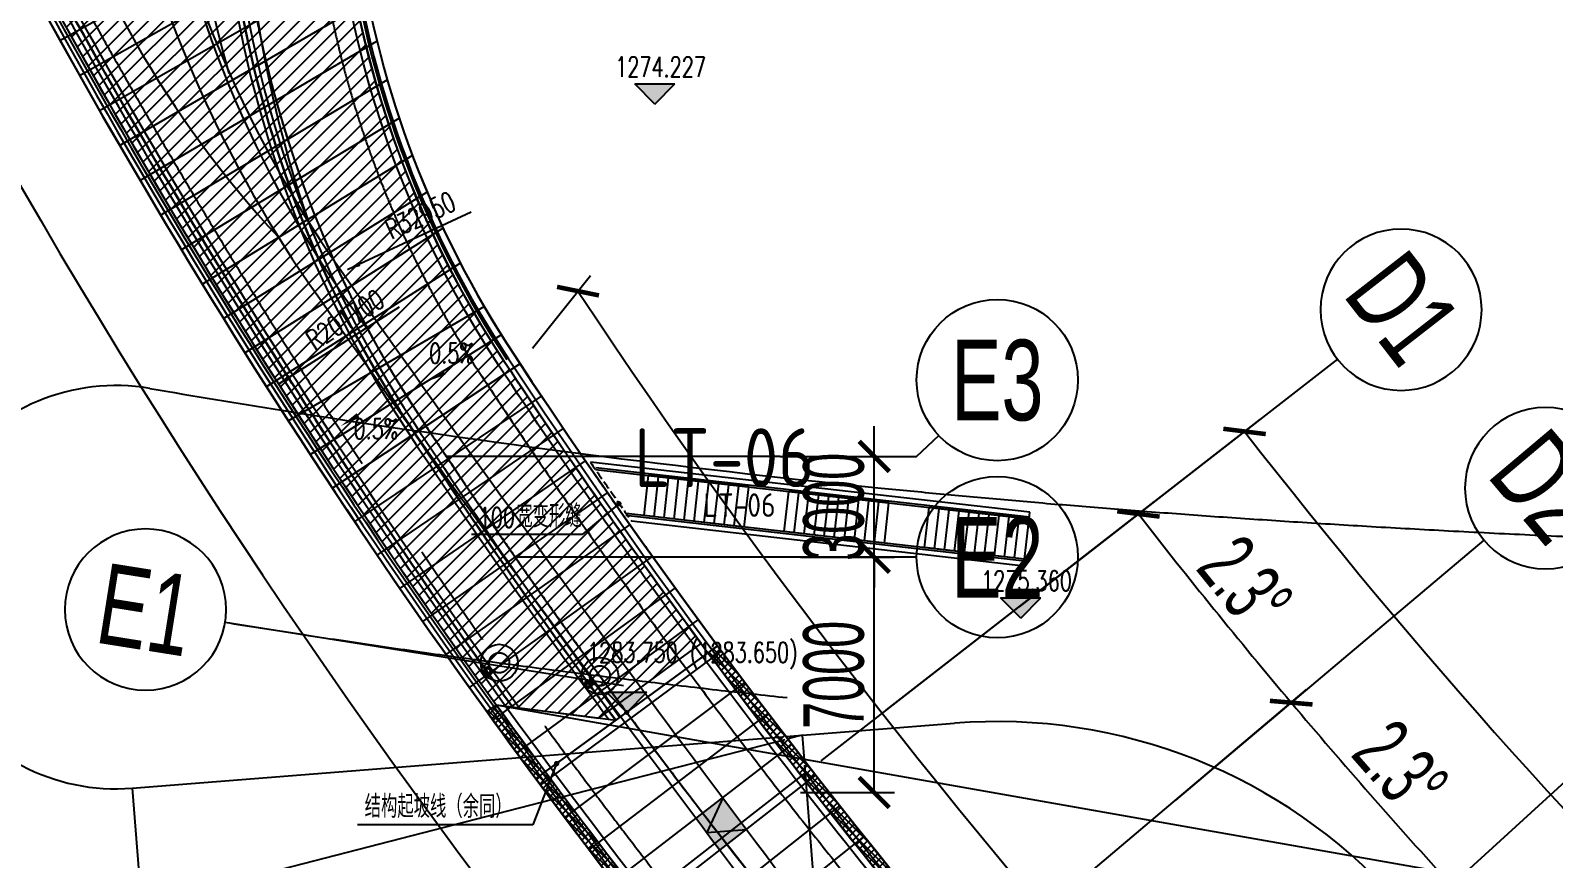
# Model space of a CAD drawing. Extents: x 1962160 to 37842216, y -162679 to 2997677.
# Drawn here: x 37436229 to 37481552, y 2634284 to 2658923 of the extents above; entities that cross this region are included whole.
import ezdxf
from ezdxf.enums import TextEntityAlignment as Align

# ---------------------------------------------------------------- set-up
doc = ezdxf.new("R2010")
doc.units = 0
doc.header["$LTSCALE"] = 1000
for name, pattern in [('__DASH', [0.35, 0.25, -0.1]), ('CENTER', [2, 1.25, -0.25, 0.25, -0.25]), ('CENTER2', [28.575000000000003, 19.05, -3.175, 3.175, -3.175]), ('DASH', [0.35, 0.25, -0.1])]:
    doc.linetypes.add(name, pattern=pattern)
doc.layers.get('0').update_dxf_attribs({"color": 8})
doc.layers.get('Defpoints').update_dxf_attribs({"color": 8})
for name, color, linetype in [('#幕墙线-平面', 8, 'Continuous'), ('#标注', 8, 'Continuous'), ('#轴线', 8, 'CENTER2'), ('A-AL-E', 8, 'Continuous'), ('A-COLS-PLAN-C', 8, 'DASH'), ('A-COLS-PLAN-S', 8, 'DASH'), ('A-DETL-ALUM', 8, 'Continuous'), ('A-DIMS', 8, 'Continuous'), ('A-DIMS-ELEV', 8, 'Continuous'), ('A-DIMS-LEAD', 8, 'Continuous'), ('A-DIMS-SYMB', 8, 'Continuous'), ('A-FLOR', 8, 'Continuous'), ('A-FLOR-OTLN', 8, 'Continuous'), ('A-FLOR-UNDR', 8, '__DASH'), ('A-GRID', 8, 'CENTER'), ('A-HATH', 8, 'Continuous'), ('A-NOTE', 8, 'Continuous'), ('A-ROOF-DRAN', 8, 'Continuous'), ('A-STRS', 8, 'Continuous'), ('A-STRS-HRAL', 8, 'Continuous'), ('A-TEXT-150', 8, 'Continuous'), ('A-TEXT-500', 8, 'Continuous'), ('DIM', 8, 'Continuous'), ('G-ACCS', 8, 'Continuous'), ('建-填充', 8, 'Continuous'), ('水-雨水-压力流-标识', 8, 'Continuous')]:
    doc.layers.add(name, color=color, linetype=linetype)
doc.layers.add('A-X-CHEK', color=8, linetype='Continuous', plot=False)
doc.styles.add('#文字', font='jrs.shx', dxfattribs={"width": 0.7, "bigfont": 'hztxt.shx'})
doc.styles.add('_TCH_DIM', font='SIMPLEX', dxfattribs={"bigfont": 'GBCBIG'})
doc.styles.add('JHZX', font='jrs.shx', dxfattribs={"width": 0.6, "bigfont": 'jhz.shx'})
doc.styles.get("Standard").update_dxf_attribs({"font": 'xd-hzs.shx', "bigfont": 'xd-hztxt.shx'})
doc.dimstyles.new('JZBZ-600', dxfattribs={"dimscale": 600, "dimtxt": 3, "dimasz": 1.5, "dimexe": 1, "dimexo": 1, "dimgap": 0.5, "dimtad": 1, "dimdec": 0, "dimdsep": 46, "dimtxsty": 'JHZX', "dimblk1": 'ARCHTICK', "dimblk2": 'ARCHTICK', "dimsah": 1, "dimcen": 0, "dimclrd": 1, "dimclre": 1, "dimclrt": 2, "dimadec": 1, "dimazin": 2, "dimtfac": 1, "dimtdec": 0, "dimtix": 1, "dimtmove": 0, "dimatfit": 3, "dimfxl": 1, "dimtolj": 1, "dimlwd": -1, "dimlwe": -1, "dimarcsym": 1})
pattern_1 = [(45, (0, 0), (-112.2532015133644, 112.2532015133644), []), (135, (0, 0), (-112.2532015133644, -112.2532015133644), [])]

# ---------------------------------------------------------------- blocks, each defined once
blk = doc.blocks.new('排水沟区域')
at = {"layer": 'A-HATH'}
h = blk.add_hatch(dxfattribs=at)
h.set_pattern_fill('ANSI37', color=256, scale=100)
h.set_pattern_definition(pattern_1)
edge = h.paths.add_edge_path()
edge.add_arc((35647972.51225632, 2918657.177441107), 195350.0000009695, 216.5258330476381, 220.0022186850761)
edge.add_line((35498330.59284097, 2793082.823156207), (35498062.48599789, 2792857.83711065))
edge.add_arc((35647972.51225704, 2918657.17744154), 195700.0000018018, 216.5138042580046, 220.0022186850375, ccw=False)
h = blk.add_hatch(dxfattribs=at)
h.set_pattern_fill('ANSI37', color=256, scale=100)
h.set_pattern_definition(pattern_1)
edge = h.paths.add_edge_path()
edge.add_line((35484404.84779896, 2800638.072443827), (35484121.01694839, 2800433.279747995))
edge.add_arc((35647972.51225895, 2918657.177443029), 202050.0000042375, 215.8116083774713, 219.4306154351863)
edge.add_arc((35490635.79310088, 2789278.482109671), 1649.999999657789, 5.205826536689585, 39.4306154372793, ccw=False)
edge.add_line((35492278.98714232, 2789428.192967838), (35492630.9626668, 2789417.400797555))
edge.add_arc((35490635.79310082, 2789278.482109651), 1999.999999718574, 3.982934323416552, 39.43061543657535)
edge.add_arc((35647972.51225632, 2918657.177440989), 201700.0000009136, 215.811608377437, 219.4306154352089, ccw=False)
blk.add_lwpolyline([(35490710.22516572, 2802179.44111603), (35490991.48117227, 2802387.755922942, 0.01516975732868924), (35498330.59284097, 2793082.823156207), (35498062.48599789, 2792857.83711065, -0.01516975732899742), (35490710.22516572, 2802179.44111603, -0.01522225494499239)], format="xyb", dxfattribs=at)
blk.add_lwpolyline([(35484404.84779896, 2800638.072443827), (35484121.01694839, 2800433.279747995, 0.01579220983298696), (35491910.24369756, 2790326.468595979, -0.1504538826405075), (35492278.98714232, 2789428.192967838), (35492630.9626668, 2789417.400797555, 0.1559149773482503), (35492180.58170298, 2790548.768759788, -0.01579220983323465)], format="xyb", close=True, dxfattribs=at)
blk = doc.blocks.new('A$C58e34137')
at = {"layer": 'A-X-CHEK'}
blk.add_blockref('排水沟区域', (-35647972.51433039, -2918657.17947907), dxfattribs=at)
blk = doc.blocks.new('雨水立管')
for radius in [80, 50]:
    blk.add_circle((-3.725290298461914e-09, 2.328306436538696e-10), radius)
blk = doc.blocks.new('雨水')
at = {"layer": 'A-DIMS-SYMB'}
for points in [[(35483334.2028153, 2810774.045023934, 0, 0, 0), (35482324.05038754, 2810248.843747421, 0, 160, 0), (35482856.39728966, 2810525.623038204, 0, 0, 0)], [(35480959.08614103, 2809643.000802627, 0, 0, 0), (35479781.72342928, 2808933.562524787, 0, 160, 0), (35480295.63658033, 2809243.228914928, 0, 0, 0)]]:
    blk.add_lwpolyline(points, format="xyseb", dxfattribs=at)
at = {"layer": 'A-ROOF-DRAN'}
blk.add_line((35486026.45477364, 2798758.368163409), (35490549.5074477, 2802060.404083503), dxfattribs=at)
for points in [[(35482139.23624986, 2809199.356480845, 0.01350441693226604), (35488290.5135103, 2800405.964860123)], [(35488287.98037557, 2800409.385586798, 0.02070540028391991), (35498616.06719779, 2787606.262450525)]]:
    blk.add_lwpolyline(points, format="xyb", dxfattribs=at)
for centre, radius, start, end in [((35506969.27619101, 2831625.12920915), 33000, 108.0000000000272, 216.9245112726238), ((35509847.66485273, 2827488.232454263), 33200, 76.53463923747408, 213.4267024988171)]:
    blk.add_arc(centre, radius, start, end, dxfattribs=at)
at = {"xscale": 1.5, "yscale": 1.5, "zscale": 1.5}
for p in [(35484152.49094659, 2801641.182728971), (35487149.39170348, 2801248.922637485)]:
    blk.add_blockref('雨水立管', p, dxfattribs=at)
at = {"layer": 'A-DIMS-SYMB', "style": '_TCH_DIM', "width": 0.7058823529411765}
for p in [(35482408.59573647, 2810797.213496844), (35480158.01962329, 2808545.636500136)]:
    blk.add_text('0.5%', height=595, dxfattribs=at).set_placement(p)
blk = doc.blocks.new('1100')
at = {"layer": 'A-DETL-ALUM', "ltscale": 0.3}
blk.add_circle((35572079.41488183, 2737404.62498665), 550, dxfattribs=at)
blk = doc.blocks.new('_YZHK')
blk.add_circle((0, 0), 0.5)
blk = doc.blocks.new('ASDFASD')
at = {"layer": 'A-COLS-PLAN-C', "ltscale": 0.3, "xscale": 600, "yscale": 600, "zscale": 600}
for p in [(35484494.25733318, 2801885.305110148), (35487488.61282959, 2801496.569619292)]:
    blk.add_blockref('_YZHK', p, dxfattribs=at)
blk = doc.blocks.new('DIAN')
at = {"layer": 'A-FLOR-OTLN'}
h = blk.add_hatch(color=256, dxfattribs=at)
h.dxf.hatch_style = 1
edge = h.paths.add_edge_path()
edge.add_arc((35536772.41172721, 2753987.120531246), 50, 0, 360)
blk.add_circle((35536772.41172721, 2753987.120531246), 50, dxfattribs=at)
blk = doc.blocks.new('降板')
at = {"layer": 'A-HATH'}
h = blk.add_hatch(dxfattribs=at)
h.set_pattern_fill('ANSI31', color=256, scale=200)
h.set_pattern_definition([(45, (0, 0), (-224.5064030267288, 224.5064030267288), [])])
edge = h.paths.add_edge_path()
edge.add_arc((36628891.34051237, 4084777.953718388), 29800.00044238431, 172.8407468132017, 208.0507308115972)
edge.add_arc((36780598.5169545, 4165614.470614891), 201700.0000002682, 208.0507305768263, 215.8116083780475)
edge.add_line((36617030.85249891, 4047595.365616364), (36620088.70977803, 4047196.818511148))
edge.add_line((36620088.70977803, 4047196.818511148), (36623129.32479676, 4049416.606944871))
edge.add_arc((36780598.51695876, 4165614.470611824), 195700.0000023418, 213.4267024973306, 216.4239333713174, ccw=False)
edge.add_arc((36642473.66955204, 4074445.525626983), 30199.99999999303, 158.2954344361871, 213.4267024981874, ccw=False)
edge.add_line((36614414.75576175, 4085614.11358198), (36599323.67329711, 4088491.857553641))
blk.add_lwpolyline([(36599323.67329518, 4088491.857553884, 0.1548527868516343), (36602591.89941212, 4070764.409406532, 0.03387616740716139), (36617030.85249891, 4047595.365616364), (36620088.70977803, 4047196.818511148), (36623129.32479676, 4049416.606944871, -0.01307863242460669), (36617269.01461806, 4057809.258928637, -0.2453055889970459), (36614414.75576175, 4085614.11358198), (36599323.67329711, 4088491.857553641)], format="xyb", dxfattribs=at)
blk = doc.blocks.new('总体道路0521')
at = {"layer": 'G-ACCS'}
for p, q in [((35647817.56422861, 2918538.209895219), (35647822.58124492, 2918538.606021239)), ((35647809.65492313, 2918537.585404188), (35647817.45988962, 2918538.201656979)), ((35647818.0457878, 2918538.247917447), (35647818.10404313, 2918537.510101861)), ((35647798.1078391, 2918536.673686915), (35647809.65492313, 2918537.585404188)), ((35647818.11562759, 2918537.363382313), (35647818.59676848, 2918531.269635406)), ((35647798.1078391, 2918536.673686915), (35647798.65881979, 2918529.695404874))]:
    blk.add_line(p, q, dxfattribs=at)
for points in [[(35647798.63519726, 2918548.56882502, 0.003188458968243201), (35647802.54871887, 2918547.920136254, 0.003188458968243201)], [(35647802.54871887, 2918547.920136254, 0.01384776017199515), (35647819.62849393, 2918545.68384348, 0.01370653913210635)], [(35647819.62849393, 2918545.68384348, 0.0006233337784407761), (35647820.40004996, 2918545.605454447, 0.0006945059030731603), (35647821.26571936, 2918545.519816014, 0.001388977601752441), (35647823.03423025, 2918545.35231802, 0.001388900101922755), (35647824.85618914, 2918545.189967152, 0.001388901395808542), (35647826.73683555, 2918545.032914492, 0.001388902971384168), (35647828.68226213, 2918544.881332566, 0.001388926215657913), (35647830.69974983, 2918544.735410068, 0.001388884759192806), (35647832.79793882, 2918544.595366677, 0.001388908530522438), (35647834.98761372, 2918544.461435487, 0.001388893017064301), (35647837.28202251, 2918544.333893224, 0.001388929600394151), (35647839.69818161, 2918544.213049875, 0.001388923513803079), (35647842.25811352, 2918544.09927775, 0.001388991977155094)]]:
    blk.add_lwpolyline(points, format="xyb", dxfattribs=at)
for points in [[(35647817.53544217, 2918538.116495955), (35647810.58650807, 2918536.327043458)], [(35647818.0457878, 2918538.247917445), (35647817.61937171, 2918538.138109046)], [(35647810.58650807, 2918536.327043458), (35647798.38332945, 2918533.184545894), (35647814.15242165, 2918531.69066848)]]:
    blk.add_lwpolyline(points, dxfattribs=at)
for centre, radius, start, end in [((35647797.6259153, 2918542.654311469), 6.0000100498471, 80.31613728791534, 274.6068017549376), ((35647823.84062935, 2918522.655662287), 15.99999999999998, 42.13966460835858, 94.51430063056246)]:
    blk.add_arc(centre, radius, start, end, dxfattribs=at)
blk = doc.blocks.new('lt-6')
at = {"layer": 'A-FLOR-UNDR'}
blk.add_arc((35814248.82790176, 2665940.85304244), 195250.000000004, 221.0752628628773, 221.7010824411308, dxfattribs=at)
at = {"layer": 'A-STRS'}
for p, q in [((35671825.04127245, 2537451.872180816), (35668825.04127245, 2537451.872180816)), ((35668825.04127245, 2536251.872180816), (35668825.04127245, 2537451.872180816)), ((35669125.04127245, 2536251.872180816), (35669125.04127245, 2537451.872180816)), ((35669425.04127245, 2536251.872180816), (35669425.04127245, 2537451.872180816)), ((35669725.04127245, 2536251.872180816), (35669725.04127245, 2537451.872180816)), ((35670025.04127245, 2536251.872180816), (35670025.04127245, 2537451.872180816)), ((35670325.04127245, 2536251.872180816), (35670325.04127245, 2537451.872180816)), ((35670625.04127245, 2536251.872180816), (35670625.04127245, 2537451.872180816)), ((35670925.04127245, 2536251.872180816), (35670925.04127245, 2537451.872180816)), ((35671225.04127245, 2536251.872180816), (35671225.04127245, 2537451.872180816)), ((35671525.04127245, 2536251.872180816), (35671525.04127245, 2537451.872180816)), ((35671825.04127245, 2536251.872180816), (35671825.04127245, 2537451.872180816)), ((35676025.04127245, 2537451.872180816), (35673025.04127245, 2537451.872180816)), ((35673025.04127245, 2536251.872180816), (35673025.04127245, 2537451.872180816)), ((35673325.04127245, 2536251.872180816), (35673325.04127245, 2537451.872180816)), ((35673625.04127245, 2536251.872180816), (35673625.04127245, 2537451.872180816)), ((35673925.04127245, 2536251.872180816), (35673925.04127245, 2537451.872180816)), ((35674225.04127245, 2536251.872180816), (35674225.04127245, 2537451.872180816)), ((35674525.04127245, 2536251.872180816), (35674525.04127245, 2537451.872180816)), ((35674825.04127245, 2536251.872180816), (35674825.04127245, 2537451.872180816)), ((35675125.04127245, 2536251.872180816), (35675125.04127245, 2537451.872180816)), ((35675425.04127245, 2536251.872180816), (35675425.04127245, 2537451.872180816)), ((35675725.04127245, 2536251.872180816), (35675725.04127245, 2537451.872180816)), ((35676025.04127245, 2536251.872180816), (35676025.04127245, 2537451.872180816)), ((35680225.04127245, 2537451.872180816), (35677225.04127245, 2537451.872180816)), ((35677225.04127245, 2536251.872180816), (35677225.04127245, 2537451.872180816)), ((35677525.04127245, 2536251.872180816), (35677525.04127245, 2537451.872180816)), ((35677825.04127245, 2536251.872180816), (35677825.04127245, 2537451.872180816)), ((35678125.04127245, 2536251.872180816), (35678125.04127245, 2537451.872180816)), ((35678425.04127245, 2536251.872180816), (35678425.04127245, 2537451.872180816)), ((35678725.04127245, 2536251.872180816), (35678725.04127245, 2537451.872180816)), ((35679025.04127245, 2536251.872180816), (35679025.04127245, 2537451.872180816)), ((35679325.04127245, 2536251.872180816), (35679325.04127245, 2537451.872180816)), ((35679625.04127245, 2536251.872180816), (35679625.04127245, 2537451.872180816)), ((35679925.04127245, 2536251.872180816), (35679925.04127245, 2537451.872180816)), ((35680225.04127245, 2536251.872180816), (35680225.04127245, 2537451.872180816)), ((35671825.04127245, 2536251.872180816), (35668825.04127245, 2536251.872180816)), ((35676025.04127245, 2536251.872180816), (35673025.04127245, 2536251.872180816)), ((35680225.04127245, 2536251.872180816), (35677225.04127245, 2536251.872180816))]:
    blk.add_line(p, q, dxfattribs=at)
at = {"layer": 'A-STRS-HRAL'}
for p, q in [((35680225.04127245, 2537651.872180816), (35667060.17382486, 2537651.872180816)), ((35680225.04127245, 2537451.872180816), (35680225.04127245, 2537651.872180816)), ((35667234.73233052, 2537511.872180816), (35680225.04127245, 2537511.872180816)), ((35667234.73233052, 2537451.872180816), (35680225.04127245, 2537451.872180816)), ((35680225.04127245, 2536251.872180816), (35668292.22221844, 2536251.872180816)), ((35680225.04127245, 2536191.872180816), (35668292.22221844, 2536191.872180816)), ((35668470.17668609, 2536051.872180816), (35680225.04127245, 2536051.872180816)), ((35680225.04127245, 2536051.872180816), (35680225.04127245, 2536251.872180816))]:
    blk.add_line(p, q, dxfattribs=at)
blk = doc.blocks.new('A$C06ac024f')
at = {"layer": 'A-DIMS-ELEV'}
for points in [[(-158848.1896931678, -100149.4297344181), (-159448.1896931678, -99549.42973441814), (-158248.1896931678, -99549.42973441814)], [(-147958.0834042952, -115442.6514127184), (-148558.0834042952, -114842.6514127184), (-147358.0834042952, -114842.6514127184)], [(-159684.5365642906, -118247.7861799886), (-160284.5365642906, -117647.7861799886), (-159084.5365642906, -117647.7861799886)]]:
    blk.add_hatch(color=256, dxfattribs=at).paths.add_polyline_path(points)
at = {"layer": 'A-AL-E'}
for p, q in [((-157261.4717862383, -116478.8377483845), (-156978.7807819546, -116272.4603484994)), ((-162390.2902419791, -120223.1104749958), (-162107.5996545926, -120016.7333794632))]:
    blk.add_line(p, q, dxfattribs=at)
for points in [[(-145263.1217250973, 24106.15416419134), (-128788.8085072264, 21349.10876776231, -0.4119685533025638), (-128130.8387795985, 20434.09126598388, 0.102544186368877), (-125697.0598185957, -32176.27177663473, -0.3957181001131074), (-131502.8284583241, -42727.85229196632), (-160977.691417493, -52304.81581118517, 0.4665771712174966), (-178183.1286895499, -94944.10588531752, 0.04969496342036155), (-155946.4140972048, -128235.4316719551, -0.410623370384824), (-156176.4888061658, -130754.8635806888), (-161774.198325269, -135474.2225056388)], [(-145287.8805330694, 23958.21160294581), (-128813.5673151985, 21201.16620651679, -0.4119685533058242), (-128278.9669114948, 20457.71448632097, 0.1025441863688749), (-125842.3743332029, -32213.46978524746, -0.3957181001131183), (-131549.1810074821, -42585.19381452212), (-161024.043966651, -52162.15733374096, 0.4665771712174694), (-178315.5084250644, -95014.64385824368, 0.04969496342035992), (-156062.2732423842, -128330.703170726, -0.4106233703844309), (-156273.1750589237, -130640.1824203911), (-161870.8845780194, -135359.541345335)]]:
    blk.add_lwpolyline(points, format="xyb", dxfattribs=at)
for centre, radius, start, end in [((-138124.8520874605, -91168.93931222984), 30050.00000002233, 113.1570388549632, 213.4267024433433), ((-138124.852087386, -91168.93931228339), 29850.00000005641, 113.1380166171016, 213.4267024433433), ((-0.004684299230575562, 0.00567371491342783), 195550.0000000139, 213.4267024433433, 249.3815480125011), ((-0.004684299230575562, 0.005673703737556934), 195350.000000004, 213.4267024433433, 249.3814002423705)]:
    blk.add_arc(centre, radius, start, end, dxfattribs=at)
at = {"layer": 'A-DIMS'}
for points in [[(-164313.718028076, -103360.8825928555), (-167633.850432314, -104906.5343231964), (-167996.4802122787, -105075.3526950674)], [(-166459.3480568603, -106187.9273367105), (-169709.2358005345, -108261.09940999), (-170046.4622905851, -108476.2233147761)]]:
    blk.add_lwpolyline(points, dxfattribs=at)
for points in [[(-167633.850432314, -104906.5343231964, 132, 0, 0), (-167996.4802122787, -105075.3526950674, 0, 0, 0)], [(-169709.2358005345, -108261.09940999, 132, 0, 0), (-170046.4622905851, -108476.2233147761, 0, 0, 0)]]:
    blk.add_lwpolyline(points, format="xyseb", dxfattribs=at)
at = {"layer": 'A-DIMS-ELEV'}
for p, q in [((-158848.1896931678, -100149.4297344181), (-159448.1896931678, -99549.42973441814)), ((-159448.1896931678, -99549.42973441814), (-158248.1896931678, -99549.42973441814)), ((-158848.1896931678, -100149.4297344181), (-158248.1896931678, -99549.42973441814)), ((-147958.0834042952, -115442.6514127184), (-148558.0834042952, -114842.6514127184)), ((-148558.0834042952, -114842.6514127184), (-147358.0834042952, -114842.6514127184)), ((-147958.0834042952, -115442.6514127184), (-147358.0834042952, -114842.6514127184)), ((-159684.5365642906, -118247.7861799886), (-160284.5365642906, -117647.7861799886)), ((-160284.5365642906, -117647.7861799886), (-159084.5365642906, -117647.7861799886)), ((-159684.5365642906, -118247.7861799886), (-159084.5365642906, -117647.7861799886))]:
    blk.add_line(p, q, dxfattribs=at)
at = {"layer": 'A-DIMS-LEAD'}
for p, q in [((-159918.2998188213, -112037.4735083342), (-161010.1775954143, -112954.5260937754)), ((-161010.1775954143, -112954.5260937754), (-164300.7539179102, -112954.5260937754)), ((-161770.8499887735, -119770.8906770348), (-162476.2828220427, -121595.0757424915)), ((-162476.2828220427, -121595.0757424915), (-167692.4225651771, -121595.0757424915))]:
    blk.add_line(p, q, dxfattribs=at)
at = {"layer": 'A-DIMS-LEAD', "const_width": 80}
for points in [[(-159887.6699008271, -112011.7478766846, 1), (-159948.9297368154, -112063.1991399838, 1)], [(-161756.4227350653, -119733.5831127832, 1), (-161785.2772424817, -119808.1982412864, 1)]]:
    blk.add_lwpolyline(points, format="xyb", close=True, dxfattribs=at)
at = {"layer": 'A-FLOR-OTLN'}
blk.add_line((-162107.5996545926, -120016.7333794636), (-157262.2917741463, -116477.73065077), dxfattribs=at)
blk.add_lwpolyline([(-159684.5365642906, -118247.7861799886, 0.01520044792653998), (-152204.8114801199, -127731.692773682)], format="xyb", dxfattribs=at)
at = {"layer": 'A-FLOR-UNDR'}
blk.add_arc((-0.004684306681156158, 0.00567371491342783), 195350.0000000102, 214.5294627172115, 215.5323971933327, dxfattribs=at)
at = {"layer": 'A-ROOF-DRAN'}
blk.add_line((-163567.6691406668, -118019.0993227921), (-160006.9783151672, -118483.1834482238), dxfattribs=at)
for points in [[(-163097.7227331773, -118080.3499840288, -0.03427971386210579), (-177702.1489838362, -94687.81791701817, -0.15466220158342), (-180935.2630352825, -77187.36348069643, -0.15466220158342)], [(-163084.0904380158, -118082.1267549088, -0.03429144080404955), (-177693.3236681372, -94683.11538548951, -0.1546566108076148), (-180925.419740215, -77189.24051523765, -0.1546566108076148)], [(-162886.3543513269, -118107.8987703286, -0.03446167190801642), (-177565.3565904722, -94614.92867832768, -0.1545751158874424), (-180782.6903996393, -77216.45781395488, -0.1545751158874424)], [(-169728.1873740182, -79324.45964317067, 0.2399494774629398), (-166292.3058523983, -109760.7936684242, 0.01331333702625629), (-160214.5707478822, -118456.1268018307)], [(-169583.6576731131, -79352.0202556364, 0.2401455076608883), (-166171.2901250944, -109680.9175534411, 0.01349560621388454), (-160011.6501783282, -118486.5941226259)], [(-169573.6894256771, -79353.92111755299, 0.2401590909342656), (-166162.9442128614, -109675.4088558559, 0.01349569133434586), (-160003.5732993409, -118480.6976304841)], [(-169429.1398595721, -79381.48551814814, 0.240356984238823), (-166041.9284855575, -109595.5327408728, 0.01349692654266637), (-159886.4585518837, -118395.1984929)]]:
    blk.add_lwpolyline(points, format="xyb", dxfattribs=at)
blk.add_lwpolyline([(-163566.3708474785, -118019.0993642765), (-78567.66913672537, -133019.0993234911)], dxfattribs=at)
at = {"layer": 'A-STRS-HRAL'}
blk.add_lwpolyline([(-178006.6222274602, -94850.05553262398, -0.3125495776443035), (-174068.840872936, -61138.89230824634, 0.3125495774687217), (-178006.6223755256, -94850.0552547476, 0.0496949634205316), (-155791.9352368936, -128108.4030070104, -0.1559149773594996), (-155341.5542730689, -129239.7709692428), (-155140.7332950235, -129245.928483162, 0.1582544774628342), (-155637.4563766569, -127981.3743419773, -0.04969496342043989), (-177830.1160615012, -94756.00462417954, -0.3125941075971308), (-173915.587511085, -61267.48714764044), (-174068.8408736289, -61138.89230765868), (-173915.5875118077, -61267.48714704253, 0.3125941077629623), (-177830.1159139648, -94756.00490106313)], format="xyb", dxfattribs=at)
blk.add_lwpolyline([(-161476.7559248209, -71704.90614396796), (-161323.5462017879, -71833.46436605506, 0.3308973985128822), (-163329.5070215166, -107805.2060105232, 0.02869897710364768), (-149910.0309419781, -125799.3346561473), (-150063.0193615631, -125928.1549019776, -0.02869940526122969), (-163496.4252661094, -107915.3799621677, -0.3309034410205535)], format="xyb", close=True, dxfattribs=at)
for points in [[(-157423.0094921738, -116596.7676832955), (-157261.4717862457, -116478.8377483817)], [(-162107.5996545926, -120016.7333794636), (-161946.1107817814, -119898.8390949745)]]:
    blk.add_lwpolyline(points, dxfattribs=at)
at = {"xscale": 1000, "yscale": 1000, "zscale": 1000}
blk.add_blockref('总体道路0521', (-35647972511.19448, -2918657176.530752), dxfattribs=at)
at = {"layer": 'A-COLS-PLAN-S'}
blk.add_blockref('ASDFASD', (-35647972.51693987, -2918657.171766797), dxfattribs=at)
at = {"layer": 'A-FLOR-OTLN'}
blk.add_blockref('DIAN', (-35696456.9482915, -2872234.906711234), dxfattribs=at)
at = {"layer": 'A-HATH'}
blk.add_blockref('降板', (-36780598.52163958, -4165614.464939157), dxfattribs=at)
at = {"layer": 'A-ROOF-DRAN'}
blk.add_blockref('雨水', (-35647972.51693987, -2918657.171766797), dxfattribs=at)
at = {"layer": 'A-STRS', "rotation": 353.5}
blk.add_blockref('lt-6', (-35885822.74456525, 1405484.271194276), dxfattribs=at)
at = {"layer": '水-雨水-压力流-标识'}
for p in [(-35735557.67448851, -2854176.4916433), (-35732563.31899211, -2854565.227134156)]:
    blk.add_blockref('1100', p, dxfattribs=at)
at = {"layer": 'A-DIMS', "style": '_TCH_DIM', "width": 0.7058823529411765}
for s, rotation, p in [('R32950', 24.96382312104718, (-166686.7207501158, -104187.0873684454)), ('R201700', 32.53466395728752, (-168972.5917765871, -107491.6766436118))]:
    blk.add_text(s, height=595, rotation=rotation, dxfattribs=at).set_placement(p)
at = {"layer": 'A-DIMS-ELEV', "style": '_TCH_DIM', "width": 0.7058823529411765}
for s, p in [('1274.227', (-160028.1896931678, -99339.42973441814)), ('1275.360', (-149138.0834042952, -114632.6514127184)), ('1283.750', (-160864.5365642906, -116758.0577533673)), ('(1283.650)', (-157804.5365642906, -116758.0577533673))]:
    blk.add_text(s, height=595, dxfattribs=at).set_placement(p)
at = {"layer": 'A-NOTE', "style": '_TCH_DIM', "width": 0.7058823529411765}
blk.add_text('100', height=595, dxfattribs=at).set_placement((-164090.7539179102, -112744.5260937754))
at = {"layer": 'A-NOTE', "style": '_TCH_DIM'}
for s, p in [('宽变形缝', (-162970.7539179102, -112744.5260937754)), ('结构起坡线（余同）', (-167482.4225651771, -121385.0757424915))]:
    blk.add_text(s, height=675.177304964539, dxfattribs=at).set_placement(p)
at = {"layer": 'A-TEXT-150'}
blk.add_text('LT-06', height=700, dxfattribs=at).set_placement((-157401.626070045, -112429.0148378946))
at = {"layer": 'A-TEXT-500'}
blk.add_text('LT-06', height=1750, dxfattribs=at).set_placement((-159462.2649442107, -111544.5864602523))
blk = doc.blocks.new('A$C41f195f4')
at = {"layer": '建-填充', "ltscale": 10}
h = blk.add_hatch(color=256, dxfattribs=at)
h.dxf.hatch_style = 1
edge = h.paths.add_edge_path()
edge.add_line((-156827.6929358095, -120797.7767631458), (-157620.0111416131, -121408.0616802233))
edge.add_arc((361513.7557628751, 266449.8559811432), 648022.863973992, 216.7643350736969, 216.8688269701159)
edge.add_line((-156911.8010164797, -122354.1747477972), (-156123.0669090673, -121739.1525175474))
edge.add_arc((361513.7557626814, 266449.8559843907), 647022.8639757803, 216.7630351655273, 216.867162528636, ccw=False)
at = {"layer": 'DIM', "ltscale": 10}
blk.add_lwpolyline([(-156827.6929358095, -120797.7767631453), (-157303.5089712739, -121831.3282743283), (-156123.0669090673, -121739.1525175469)], dxfattribs=at)
blk = doc.blocks.new('A$C80b62fe7')
at = {"layer": '#幕墙线-平面'}
for points in [[(-74883.78754839301, 213197.5366707286), (-57719.07375432551, 210324.9498429135, -0.4119685533025505), (-56970.63318914175, 209284.1174346413, 0.1025441863688777), (-54538.91754749417, 156718.3566265861, -0.3957181001130247), (-60417.25829521567, 146034.881354813), (-89892.12125438452, 136457.9178355942, 0.4665771712175024), (-107034.4719231129, 93974.97182506695, 0.04969496342036184), (-84809.8724303469, 60701.78395738173, -0.4106233703847854), (-85054.00726041198, 58028.3867653315), (-90651.7167795226, 53309.02784037683)], [(-74926.70281554013, 212941.1028979034), (-57761.98902147263, 210068.5160700884, -0.4119685533058242), (-57227.38861776888, 209325.0643498925, 0.1025441863688749), (-54790.79603947699, 156653.8800783241, -0.3957181001131183), (-60497.60271375626, 146282.1560490495), (-89972.46567292511, 136705.1925298306, 0.4665771712174694), (-107263.9301313385, 93852.70600532787, 0.04969496342035992), (-85010.69494865835, 60536.6466928455, -0.4106233703844309), (-85221.59676519781, 58227.16744318046), (-90819.30628429353, 53507.8085182365)]]:
    blk.add_lwpolyline(points, format="xyb", dxfattribs=at)
for centre, radius, start, end in [((-67073.2737936601, 97698.41055128817), 30110.00000005641, 113.138016636367, 213.4267023194232), ((-67073.2737936601, 97698.41055128817), 29850.00000005641, 113.138016636367, 213.4267023194232), ((-76076.1149648428, 106041.0901093795), 31284.20701168527, 170.3835187947406, 222.9073878102228), ((-67753.97669564933, 104206.2189884535), 36804.30588571423, 170.0936730094332, 213.7950642810073), ((-67749.96702522784, 104207.9105563206), 35808.57895163036, 170.1127441432605, 213.7937803103623), ((-67658.52092822641, 99036.977086714), 34141.86046710829, 161.9113901524246, 196.0136163163693), ((-65521.99131649733, 96567.6730814646), 34505.64891113504, 158.7173914164956, 199.2084985885016), ((432565.3293723315, 455317.2115212861), 647022.8639757471, 214.9892495079657, 217.499398911201), ((432565.3293723315, 455317.2115212861), 648022.8639757471, 214.9892495079657, 217.499398911201), ((71051.57360942662, 188867.3555372753), 195350.000000004, 213.4267023194232, 249.3814006729123)]:
    blk.add_arc(centre, radius, start, end, dxfattribs=at)
blk = doc.blocks.new('DASWQE')
at = {"layer": '#幕墙线-平面', "ltscale": 10}
for points in [[(-176548.8048899323, -98258.4448958044), (-167888.4422234669, -93438.5098708882)], [(-175962.1255232319, -99305.25103254011), (-167767.5658294484, -94680.60350964591)], [(-175369.2394286543, -100348.5543662221), (-167597.3215040267, -95901.3620801582)], [(-174770.1675191075, -101388.3180963174), (-167379.5107249767, -97100.82285034517)], [(-174164.9309257269, -102424.5055471463), (-167115.7164150625, -98278.93900118349)], [(-173553.5509970784, -103457.0801691762), (-166807.33466959, -99435.59031903464)], [(-172936.0492984056, -104486.005540309), (-166455.6000544727, -100570.5913817324)], [(-172312.4476109147, -105511.2453671684), (-166061.6058867872, -101683.6977675343)], [(-171682.7679309547, -106532.7634863765), (-165626.3205378205, -102774.6106688217)], [(-171047.0324692875, -107550.5238658339), (-165150.6005314738, -103842.9801861043)], [(-170405.2636502534, -108564.4906059867), (-164635.2010153979, -104888.4074991019)], [(-169757.4841110185, -109574.6279410967), (-163925.2057380676, -106181.0737471692)], [(-169103.7167007849, -110580.9002404953), (-163419.1718496978, -107018.8551072171)], [(-168443.9844799414, -111583.2720098491), (-162858.3636145592, -107883.1585591133)], [(-167778.3107192814, -112581.7078924119), (-162214.7636682764, -108848.4861990963)], [(-167106.7188991755, -113576.1726702638), (-161565.4419060498, -109809.9744166341)], [(-166429.2327087373, -114566.6312655588), (-160910.4212314487, -110767.5892970604)], [(-165745.876045011, -115553.0487417616), (-160249.7247490883, -111721.2970623481)], [(-165056.6730120853, -116535.3903048802), (-159583.3757637739, -112671.0640722713)], [(-164361.6479202881, -117513.6213046918), (-158911.3977796957, -113616.8568256139)], [(-163660.8252853006, -118487.7072359668), (-158233.8144995868, -114558.6419613431)], [(-162954.2298272997, -119457.6137396847), (-157550.649823904, -115496.3862597877)], [(-162241.8864700943, -120423.3066042457), (-156861.9278499782, -116430.0566438083)], [(-161523.8203402311, -121384.7517666789), (-156167.6728711575, -117359.6201799661)], [(-160800.0567661226, -122341.9153138418), (-155467.9093759656, -118285.0440796847)], [(-160070.621277146, -123294.7634836193), (-154762.6620472223, -119206.2957003987)], [(-159335.5396027565, -124243.2626661123), (-154051.9557611868, -120123.3425467191)], [(-158594.8376715332, -125187.3794048233), (-153335.8155866563, -121036.1522715711)], [(-157848.5416103452, -126127.0803978373), (-152614.2667841017, -121944.6926773358)]]:
    blk.add_lwpolyline(points, dxfattribs=at)
at = {"layer": 'DIM', "ltscale": 10}
blk.add_blockref('A$C80b62fe7', (-71047.03888088465, -188862.9763723449), dxfattribs=at)
blk = doc.blocks.new('_ARCHTICK')
at = {"const_width": 0.15}
blk.add_lwpolyline([(-0.5, -0.5), (0.5, 0.5)], dxfattribs=at)
blk = doc.blocks.new('*D17')
at = {"layer": '#标注', "color": 1, "transparency": 16777216}
for p, q in [((36626695.7610601, 2798969.525498299), (36639771.65611975, 2809138.434022281)), ((36712455.71953414, 2735988.755651569), (36718245.27166823, 2751508.640260249))]:
    blk.add_line(p, q, dxfattribs=at)
blk.add_arc((36780598.51155947, 2918657.163268263), 178999.986739619, 217.8716196905407, 249.5424261213195, dxfattribs=at)
at = {"layer": 'Defpoints', "color": 0, "transparency": 16777216}
for p in [(36780598.51155947, 2918657.163268263), (36626222.12810301, 2798601.188937584), (36661822.4543592, 2784742.102544155), (36712246.01131264, 2735426.596900115)]:
    blk.add_point(p, dxfattribs=at)
at = {"layer": '#标注', "color": 1, "transparency": 16777216, "xscale": 900, "yscale": 900, "zscale": 900}
for p, rotation in [((36639298.02316266, 2808770.097461566), 127.8716196905407), ((36718035.56344673, 2750946.481508795), 339.5424261213195)]:
    blk.add_blockref('_ARCHTICK', p, dxfattribs=dict(at, rotation=rotation))
at = {"layer": '#标注', "color": 2, "transparency": 16777216, "insert": (36675356.14096593, 2775350.224439533), "char_height": 1800, "attachment_point": 5, "rotation": 323.70702290593005, "style": 'JHZX'}
blk.add_mtext('\\A1;31.7°', dxfattribs=at)
blk = doc.blocks.new('*D18')
at = {"layer": '#标注', "color": 1, "transparency": 16777216}
for p, q in [((36626083.72834507, 2805026.947587401), (36628878.92509209, 2805026.947587401)), ((36628278.92509209, 2798026.947587405), (36628278.92509209, 2805026.947587401)), ((36626083.72834507, 2798026.947587405), (36628878.92509209, 2798026.947587405))]:
    blk.add_line(p, q, dxfattribs=at)
at = {"layer": 'Defpoints', "color": 0, "transparency": 16777216}
for p in [(36625483.72834507, 2805026.947587401), (36628278.92509209, 2805026.947587401), (36625483.72834507, 2798026.947587405)]:
    blk.add_point(p, dxfattribs=at)
at = {"layer": '#标注', "color": 1, "transparency": 16777216, "xscale": 900, "yscale": 900, "zscale": 900}
for p, rotation in [((36628278.92509209, 2805026.947587401), 90), ((36628278.92509209, 2798026.947587405), 270)]:
    blk.add_blockref('_ARCHTICK', p, dxfattribs=dict(at, rotation=rotation))
at = {"layer": '#标注', "color": 2, "transparency": 16777216, "insert": (36627078.92509209, 2801526.947587392), "char_height": 1800, "attachment_point": 5, "rotation": 90, "style": 'JHZX'}
blk.add_mtext('\\A1;7000', dxfattribs=at)
blk = doc.blocks.new('*D19')
at = {"layer": '#标注', "color": 1, "transparency": 16777216}
for p, q in [((36628278.92509209, 2808026.947587402), (36628278.92509209, 2808926.947587402)), ((36626083.72834507, 2808026.947587402), (36628878.92509209, 2808026.947587402)), ((36628278.92509209, 2805026.947587401), (36628278.92509209, 2808026.947587402)), ((36626083.72834507, 2805026.947587401), (36628878.92509209, 2805026.947587401)), ((36628278.92509209, 2805026.947587401), (36628278.92509209, 2804126.947587401))]:
    blk.add_line(p, q, dxfattribs=at)
at = {"layer": 'Defpoints', "color": 0, "transparency": 16777216}
for p in [(36625483.72834507, 2808026.947587402), (36628278.92509209, 2808026.947587402), (36625483.72834507, 2805026.947587401)]:
    blk.add_point(p, dxfattribs=at)
at = {"layer": '#标注', "color": 1, "transparency": 16777216, "xscale": 900, "yscale": 900, "zscale": 900}
for p, rotation in [((36628278.92509209, 2808026.947587402), 270), ((36628278.92509209, 2805026.947587401), 90)]:
    blk.add_blockref('_ARCHTICK', p, dxfattribs=dict(at, rotation=rotation))
at = {"layer": '#标注', "color": 2, "transparency": 16777216, "insert": (36627078.92509209, 2806526.947587391), "char_height": 1800, "attachment_point": 5, "rotation": 90, "style": 'JHZX'}
blk.add_mtext('\\A1;3000', dxfattribs=at)
blk = doc.blocks.new('*D34')
at = {"layer": '#标注', "color": 1, "transparency": 16777216}
for p, q in [((36628641.28162804, 2800482.524845595), (36636614.10307238, 2806682.856950998)), ((36633424.36597448, 2794576.480782682), (36641146.23076828, 2801086.688468061))]:
    blk.add_line(p, q, dxfattribs=at)
blk.add_arc((36780598.51155943, 2918657.163268339), 182999.9867396258, 217.8716196905048, 220.1338192809312, dxfattribs=at)
at = {"layer": 'Defpoints', "color": 0, "transparency": 16777216}
for p in [(36780598.51155943, 2918657.163268339), (36637631.47327397, 2804423.100438597), (36628167.64867096, 2800114.188284876), (36632965.64133326, 2794189.735771671)]:
    blk.add_point(p, dxfattribs=at)
at = {"layer": '#标注', "color": 1, "transparency": 16777216, "xscale": 900, "yscale": 900, "zscale": 900}
for p, rotation in [((36636140.47011528, 2806314.52039028), 127.8716196905048), ((36640687.50612706, 2800699.94345705), 310.1338192809312)]:
    blk.add_blockref('_ARCHTICK', p, dxfattribs=dict(at, rotation=rotation))
at = {"layer": '#标注', "color": 2, "transparency": 16777216, "insert": (36639318.81660569, 2804240.018695045), "char_height": 1800, "attachment_point": 5, "rotation": 309.00271948571805, "style": 'JHZX'}
blk.add_mtext('\\A1;2.3°', dxfattribs=at)
blk = doc.blocks.new('*D35')
at = {"layer": '#标注', "color": 1, "transparency": 16777216}
for p, q in [((36633424.36597446, 2794576.480782676), (36641146.23076824, 2801086.688468037)), ((36638432.86230057, 2788868.207399286), (36645891.94363265, 2795677.914124351))]:
    blk.add_line(p, q, dxfattribs=at)
blk.add_arc((36780598.51155943, 2918657.163268305), 182999.9867396446, 220.1338192809224, 222.3942587803611, dxfattribs=at)
at = {"layer": 'Defpoints', "color": 0, "transparency": 16777216}
for p in [(36780598.51155943, 2918657.163268305), (36642250.77989186, 2798870.26795355), (36632965.64133325, 2794189.735771667), (36637989.74855807, 2788463.670366114)]:
    blk.add_point(p, dxfattribs=at)
at = {"layer": '#标注', "color": 1, "transparency": 16777216, "xscale": 900, "yscale": 900, "zscale": 900}
for p, rotation in [((36640687.50612703, 2800699.943457026), 130.1338192809224), ((36645448.82989015, 2795273.377091182), 312.3942587803611)]:
    blk.add_blockref('_ARCHTICK', p, dxfattribs=dict(at, rotation=rotation))
at = {"layer": '#标注', "color": 2, "transparency": 16777216, "insert": (36643943.41982553, 2798754.614997903), "char_height": 1800, "attachment_point": 5, "rotation": 311.2640390306423, "style": 'JHZX'}
blk.add_mtext('\\A1;2.3°', dxfattribs=at)
blk = doc.blocks.new('*U246')
blk.add_line((20, 4.898587196589413e-16), (0, 0))
blk.add_circle((24, 0), 4)
at = {"style": 'JHZX', "width": 0.75}
blk.add_attdef('AXES', text='', height=4, dxfattribs=at).set_placement((23.99999999999997, 0), align=Align.MIDDLE_CENTER)
blk = doc.blocks.new('*U248')
blk.add_line((20, 4.898587196589413e-16), (20, 0))
blk.add_circle((24, 0), 4)
at = {"style": 'JHZX', "width": 0.75}
blk.add_attdef('AXES', text='', height=4, dxfattribs=at).set_placement((23.99999999999997, 0), align=Align.MIDDLE_CENTER)
blk = doc.blocks.new('*U247')
blk.add_line((-8.960830237663566e-17, -20), (0, 0))
blk.add_circle((0, -24), 4)
at = {"style": 'JHZX', "width": 0.75}
blk.add_attdef('AXES', text='', height=4, dxfattribs=at).set_placement((0, -24), align=Align.MIDDLE_CENTER)
blk = doc.blocks.new('DOTE-11')
at = {"layer": '#轴线'}
for p, q in [((36625483.72834506, 2808026.947587401), (36615545.06427205, 2808026.947587398)), ((36625483.72834506, 2805026.947587401), (36617595.87629098, 2805026.947587398)), ((36621221.03174004, 2794711.918529664), (36626273.11660524, 2798640.841857353))]:
    blk.add_line(p, q, dxfattribs=at)
for points in [[(36619929.84721477, 2865401.299438776, 0.4665771712459525), (36603297.92453471, 2824183.319006984, 0.1869069858117834), (36713199.83703386, 2729400.135445045)], [(36649692.25143763, 2857636.069450992, 0.6801866972510827), (36616601.34165016, 2810411.269933818, 0.1628178013647897), (36714737.87267324, 2733523.102957241)], [(36617040.99404421, 2848828.781100597, 0.3318161066738227), (36614765.24095972, 2809199.356465551, 0.1627744169442686), (36713968.85387715, 2731461.616600736)]]:
    blk.add_lwpolyline(points, format="xyb", dxfattribs=at)
at = {"layer": '#轴线', "flags": 128}
blk.add_lwpolyline([(36608962.8146392, 2803091.853686942, 0.0132940954341845), (36625693.07792357, 2800849.370956746, 0.0132940954341845)], format="xyb", dxfattribs=at)
blk = doc.blocks.new('ZW-5001')
at = {"layer": '#标注'}
blk.add_lwpolyline([(36625483.72834506, 2808026.947587401), (36629540.458312, 2808026.947587402), (36630197.5516062, 2808648.988555509)], dxfattribs=at)
ref = blk.add_blockref('*U247', (36632588.15206588, 2803552.086328879), dxfattribs=dict(at, xscale=-599.9999999999997, yscale=599.9999999999997, rotation=127.8710757422673))
ref.add_attrib('AXES', 'D1', dxfattribs={"layer": '0', "height": 2399.999999999999, "rotation": 307.8710757876214, "style": '#文字', "width": 0.7}).set_placement((36644018.57848925, 2812441.166810278), align=Align.MIDDLE_CENTER)
ref = blk.add_blockref('*U248', (36617540.458312, 2810298.920740439), dxfattribs=dict(at, xscale=600, yscale=600, zscale=600))
ref.add_attrib('AXES', 'E3', dxfattribs={"layer": '0', "height": 2400, "style": '#文字', "width": 0.7}).set_placement((36631940.458312, 2810298.920740439), align=Align.MIDDLE_CENTER)
ref = blk.add_blockref('*U247', (36637246.99899679, 2797799.441182095), dxfattribs=dict(at, xscale=-599.9999999999999, yscale=599.9999999999997, rotation=130.1332760388092))
ref.add_attrib('AXES', 'D2', dxfattribs={"layer": '0', "height": 2399.999999999999, "rotation": 310.1332762425199, "style": '#文字', "width": 0.7}).set_placement((36648317.64216642, 2807132.782482809), align=Align.MIDDLE_CENTER)
ref = blk.add_blockref('*U246', (36617540.458312, 2805026.947587403), dxfattribs=dict(at, xscale=600, yscale=600))
ref.add_attrib('AXES', 'E2', dxfattribs={"layer": '0', "height": 2400, "style": '#文字', "width": 0.7}).set_placement((36631940.458312, 2805026.947587403), align=Align.MIDDLE_CENTER)
ref = blk.add_blockref('*U246', (36620814.03846018, 2801208.109026604), dxfattribs=dict(at, xscale=-600, yscale=600, rotation=350.9684263035821))
ref.add_attrib('AXES', 'E1', dxfattribs={"layer": '0', "height": 2400, "rotation": 350.9684263016121, "style": '#文字', "width": 0.7}).set_placement((36606592.56987502, 2803468.602619022), align=Align.MIDDLE_CENTER)
ref = blk.add_blockref('*U247', (36642129.28685354, 2792235.176073888), dxfattribs=dict(at, xscale=-599.9999999999999, yscale=599.9999999999998, rotation=132.3954763353514))
ref.add_attrib('AXES', 'D3', dxfattribs={"layer": '0', "height": 2399.999999999999, "rotation": 312.3954764327769, "style": '#文字', "width": 0.7}).set_placement((36652822.89104172, 2801998.23038549), align=Align.MIDDLE_CENTER)
ref = blk.add_blockref('*U247', (36647227.40565099, 2786867.963982161), dxfattribs=dict(at, xscale=-599.9999999999999, yscale=599.9999999999998, rotation=134.6576766318936))
ref.add_attrib('AXES', 'D4', dxfattribs={"layer": '0', "height": 2399.999999999999, "rotation": 314.6576768486827, "style": '#文字', "width": 0.7}).set_placement((36657527.30281783, 2797045.513705803), align=Align.MIDDLE_CENTER)
for base, center, p1, p2, picture, middle in [((36661822.4543592, 2784742.102544155), (36780598.51155947, 2918657.163268261), (36626222.12810301, 2798601.188937583), (36712246.01131264, 2735426.596900114), '*D17', (36675356.14096593, 2775350.224439533)), ((36637631.47327397, 2804423.100438597), (36780598.51155942, 2918657.163268338), (36628167.64867096, 2800114.188284876), (36632965.64133326, 2794189.735771672), '*D34', (36639318.81660569, 2804240.018695043)), ((36642250.77989186, 2798870.26795355), (36780598.51155943, 2918657.163268305), (36632965.64133325, 2794189.735771667), (36637989.74855807, 2788463.670366111), '*D35', (36643943.41982552, 2798754.614997912))]:
    dim = blk.add_angular_dim_3p(base=base, center=center, p1=p1, p2=p2, dimstyle='JZBZ-600', dxfattribs=at)
    dim.commit()
    dim.dimension.update_dxf_attribs({"geometry": picture, "text_midpoint": middle})
for p1, p2, picture, middle in [((36625483.72834506, 2805026.9475874), (36625483.72834506, 2808026.947587401), '*D19', (36627078.92509209, 2806526.947587391)), ((36625483.72834506, 2798026.947587404), (36625483.72834506, 2805026.9475874), '*D18', (36627078.92509209, 2801526.947587392))]:
    dim = blk.add_aligned_dim(p1=p1, p2=p2, distance=-2795.196747034788, dimstyle='JZBZ-600', dxfattribs=at)
    dim.commit()
    dim.dimension.update_dxf_attribs({"geometry": picture, "text_midpoint": middle})
blk = doc.blocks.new('FDGFH')
at = {"layer": 'A-FLOR'}
blk.add_blockref('ZW-5001', (-36780598.51155947, -2918657.163268261), dxfattribs=at)
at = {"layer": 'A-GRID'}
blk.add_blockref('DOTE-11', (-36780598.51155947, -2918657.163268261), dxfattribs=at)

msp = doc.modelspace()

# ---------------------------------------------------------------- linework, layer by layer
at = {"layer": '#标注', "ltscale": 10}
msp.add_line((37451168.63796073, 2649471.638720234), (37452896.84963345, 2651635.521682055), dxfattribs=at)
for centre, radius, start, end in [((37613652.56706142, 2756885.970254162), 205203.0947814054, 208.7449720341355, 248.9246422539542), ((37615333.70611919, 2758990.913890926), 195278.2085374869, 213.5151148603672, 249.2588010921493)]:
    msp.add_arc(centre, radius, start, end, dxfattribs=at)

# ---------------------------------------------------------------- block references
at = {"layer": '#标注', "ltscale": 10, "xscale": 900.0000000000002, "yscale": 900.0000000000002, "zscale": 900.0000000000002, "rotation": 123.5151146919333}
msp.add_blockref('_ARCHTICK', (37452522.4151476, 2651166.694618197), dxfattribs=at)
at = {"layer": 'A-STRS-HRAL'}
msp.add_blockref('DASWQE', (37613652.56708944, 2756885.970215484), dxfattribs=at)
at = {"layer": 'DIM', "ltscale": 10}
for name, p in [('A$C06ac024f', (37613657.10216346, 2756879.841327364)), ('A$C58e34137', (37613657.09747919, 2756879.847001005)), ('A$C41f195f4', (37613657.10181801, 2756890.34938035))]:
    msp.add_blockref(name, p, dxfattribs=at)
at = {"layer": 'DIM'}
msp.add_blockref('FDGFH', (37613657.09676763, 2756879.827155179), dxfattribs=at)

doc.saveas('drawing.dxf')
